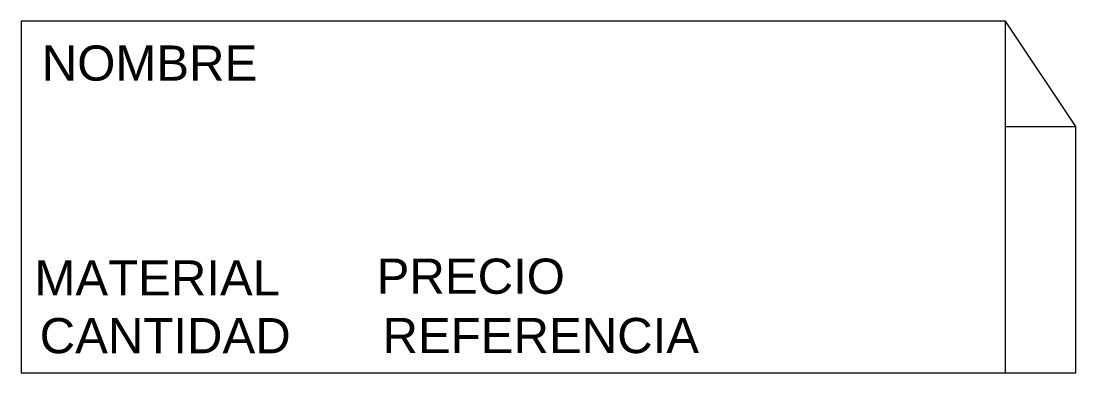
# Model space of a CAD drawing. Header units: millimetres. Extents: x 0 to 300, y 0 to 100.
import ezdxf

# ---------------------------------------------------------------- set-up
doc = ezdxf.new("R2010")
doc.units = ezdxf.units.MM
doc.styles.get("Standard").update_dxf_attribs({"font": 'arial.ttf'})

msp = doc.modelspace()

# ---------------------------------------------------------------- linework, layer by layer
for p, q in [((280, 100), (0, 100)), ((0, 100), (0, 0)), ((280, 70), (280, 100)), ((300, 70), (280, 100)), ((280, 0), (280, 70)), ((280, 70), (300, 70)), ((300, 0), (300, 70)), ((0, 0), (300, 0))]:
    msp.add_line(p, q)

# ---------------------------------------------------------------- texts
msp.add_attdef('NOMBRE', (5.87, 83.07), 'CPU', height=10)
for tag, p, s, flags in [('MATERIAL', (3.8, 22), 'Varios', 1), ('PRECIO', (101.12, 22.49), '1000000', 9), ('CANTIDAD', (5.28, 5.58), '1', 3), ('REFERENCIA', (102.79, 5.62), 'Dell OPTILEX 9020', 5)]:
    msp.add_attdef(tag, p, s, height=10, dxfattribs=dict(flags=flags))

doc.saveas('drawing.dxf')
